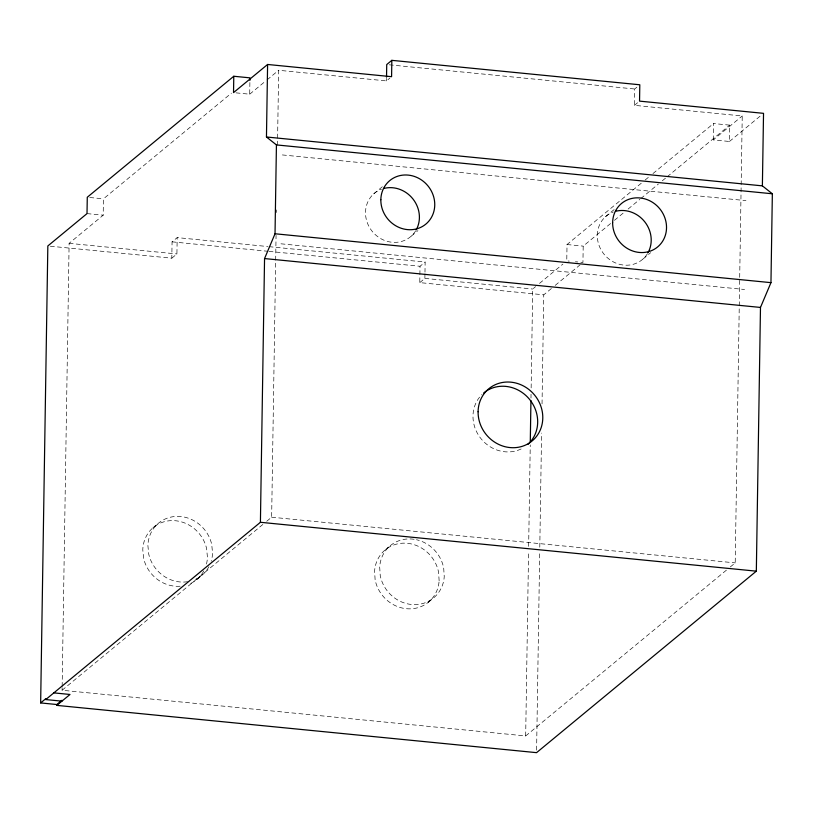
<?xml version="1.0" encoding="UTF-8"?>
<svg xmlns="http://www.w3.org/2000/svg" width="813" height="813" viewBox="0 0 813 813"><rect width="100%" height="100%" fill="white"/><g stroke="black" fill="none" stroke-linecap="round" stroke-linejoin="round"><path stroke-width="0.61" stroke-dasharray="4.07 3.05" d="M726.405 570.167L525.676 735.948L62.093 690.257L62.134 687.717M62.154 686.446L69.115 243.341L103.19 215.201L103.444 198.85L231.4 93.18M50.335 246.217L171.807 258.188L172.071 241.837L177.183 237.609L267.802 246.542M171.807 258.188L176.919 253.961L177.183 237.609M236.014 92.855L249.703 94.206L249.916 80.365M266.745 521.255L271.644 517.21L276.064 235.343M276.43 212.488L276.471 209.947M277.487 145.202L278.666 70.284L386.47 80.914L389.874 78.099M386.47 80.914L386.51 78.394M551.397 288.524L543.755 294.834L419.772 282.619L420.026 266.268L425.138 262.05L424.986 272.111M419.772 282.619L424.884 278.402L424.965 273.371M525.676 735.948L528.572 551.438M528.653 546.366L530.249 444.955M530.98 398.045L531.041 394.244M531.143 387.903L532.698 289.022L535.615 286.613M536.6 750.125L539.71 552.281M539.791 547.21L541.58 433.075M542.037 403.909L543.755 294.834M641.254 183.23L567.027 244.53L566.763 260.882L569.252 261.136M610.543 223.545L583.195 246.126L582.941 262.477L575.472 261.745M730.328 566.935L735.216 562.891L742.239 115.974L634.435 105.344L634.689 88.993L638.093 86.188M713.275 139.887L713.54 123.535L729.708 125.131L729.454 141.482L713.275 139.887L742.239 115.974M249.703 94.206L266.115 80.65M267.081 79.857L278.666 70.284M373.706 193.87L382.334 186.746M411.215 236.166L417.923 230.628M634.435 105.344L639.546 101.127M152.976 527.749L158.088 523.531M645.166 180.008L649.069 176.777M652.981 173.555L713.54 123.535M605.502 216.705L615.085 208.799M614.455 220.313L624.221 212.254M628.124 209.022L639.851 199.348M640.827 198.535L658.408 184.023M662.31 180.791L666.223 177.569M667.199 176.756L729.708 125.131M539.507 283.402L562.87 264.103M62.093 690.257L262.833 524.487M197.244 579.161L202.356 574.933M555.218 285.363L580.076 264.845M729.454 141.482L761.578 114.958M643.012 259.001L650.674 252.67M385.535 549.608L390.647 545.391M428.166 602.392L433.278 598.165M389.244 64.806L634.689 88.993M282.375 154.937L745.958 200.618M89.755 197.498L103.444 198.85M567.027 244.53L583.195 246.126M87.011 213.606L103.19 215.201M280.983 243.809L744.566 289.489M269.062 246.664L425.138 262.05M172.071 241.837L267.731 251.258M268.991 251.39L420.026 266.268M69.115 243.341L176.919 253.961M424.884 278.402L532.698 289.022M271.644 517.21L735.216 562.891M415.585 230.943A28.272 26.026 50.4 0 1 372.303 231.471A28.272 26.026 50.4 0 1 381.46 189.195M647.382 253.778A28.272 26.026 50.4 0 1 604.1 254.306A28.272 26.026 50.4 0 1 613.246 212.03M180.12 586.224A33.922 31.229 50.4 0 1 143.616 558.328L142.783 549.751A33.922 31.229 50.4 0 1 171.909 520.605A33.922 31.229 50.4 0 1 206.604 548.582L207.437 557.159A33.922 31.229 50.4 0 1 206.075 565.482M203.789 570.96A33.922 31.229 50.4 0 1 190.384 583.582M414.091 539.273A33.922 31.229 50.4 0 0 379.681 566.956L380.23 575.533A33.922 31.229 50.4 0 0 414.061 604.628A33.922 31.229 50.4 0 0 444.244 576.6L443.695 568.023A33.922 31.229 50.4 0 0 416.49 539.73M187.6 581.722A33.922 31.229 50.4 0 1 148.728 554.11L147.895 545.533A33.922 31.229 50.4 0 1 177.021 516.377A33.922 31.229 50.4 0 1 211.715 544.364L212.549 552.931A33.922 31.229 50.4 0 1 211.187 561.255M208.9 566.742A33.922 31.229 50.4 0 1 195.496 579.354M521.113 448.969A33.922 31.229 50.4 0 1 479.761 437.038A33.922 31.229 50.4 0 1 481.936 394.549M439.132 580.817L438.583 572.24A33.922 31.229 50.4 0 0 404.752 543.145A33.922 31.229 50.4 0 0 374.58 571.183L375.118 579.76A33.922 31.229 50.4 0 0 408.949 608.856A33.922 31.229 50.4 0 0 439.132 580.817"/><path stroke-width="1.22" d="M40.65 702.93L56.819 704.525L61.93 700.308L61.92 701.162L45.752 699.566L45.762 698.713L40.65 702.93L47.835 245.963L87.011 213.606L87.276 197.254L233.788 76.259L249.957 77.855L249.916 80.365M762.381 185.862L763.529 113.342L639.546 101.127L639.801 84.776L391.836 60.345L391.581 76.686L267.599 64.471L266.461 136.991L762.381 185.862L772.35 193.779L770.958 282.65L760.48 307.436L756.334 571.163L536.56 752.655L56.808 705.379L56.819 704.525M233.788 76.259L233.524 92.611L267.599 64.471M45.752 699.566L260.414 522.292L264.55 258.564L275.028 233.768L276.43 144.907L266.461 136.991M386.531 77.144L386.724 64.562L391.836 60.345M530.279 442.414L530.94 400.585M56.808 705.379L70.009 694.475L53.841 692.879M276.43 144.907L772.35 193.779M275.028 233.768L770.958 282.65M264.55 258.564L760.48 307.436M260.414 522.292L756.334 571.163M383.655 188.494A28.272 26.026 50.4 0 1 413.014 199.053A28.272 26.026 50.4 0 1 416.165 229.957M615.451 211.339A28.272 26.026 50.4 0 1 644.811 221.888A28.272 26.026 50.4 0 1 647.961 252.802M483.654 392.994A33.922 31.229 50.4 0 1 528.938 398.644A33.922 31.229 50.4 0 1 527.881 444.426M380.84 199.693A28.272 26.026 50.4 0 0 420.9 227.284A28.272 26.026 50.4 0 0 421.642 180.079A28.272 26.026 50.4 0 0 380.84 199.693M612.636 222.538A28.272 26.026 50.4 0 0 652.687 250.119A28.272 26.026 50.4 0 0 653.428 202.925A28.272 26.026 50.4 0 0 612.636 222.538M478.095 411.744A33.922 31.229 50.4 0 0 526.224 444.752A33.922 31.229 50.4 0 0 527.007 388.106A33.922 31.229 50.4 0 0 478.095 411.744"/></g></svg>
